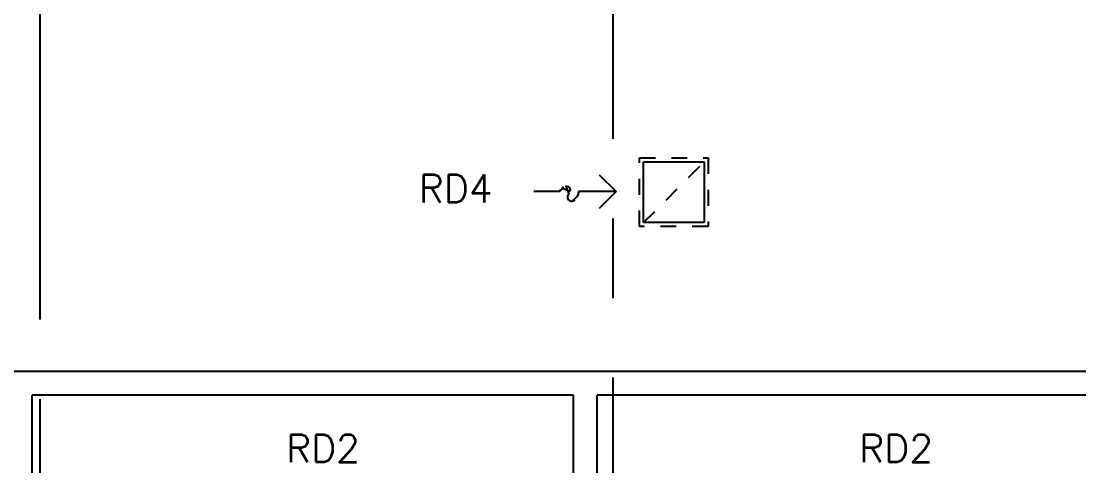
# Model space of a CAD drawing. Extents: x 417866230.2 to 417866327.8, y 43498045.5 to 43498135.4.
# Drawn here: x 417866252.48 to 417866259.12, y 43498078.18 to 43498080.98 of the extents above; entities that cross this region are included whole.
import ezdxf

# ---------------------------------------------------------------- set-up
doc = ezdxf.new("R2010")
doc.units = 0
doc.header["$MEASUREMENT"] = 0
doc.linetypes.add('CENTERX2', pattern=[4, 2.5, -0.5, 0.5, -0.5])
doc.linetypes.add('HIDDEN', pattern=[0.375, 0.25, -0.125])
for name, color, linetype in [('AXES', 11, 'CENTERX2'), ('M-EGU.', 2, 'CONTINUOUS'), ('SCD', 2, 'CONTINUOUS'), ('WALL', 4, 'CONTINUOUS')]:
    doc.layers.add(name, color=color, linetype=linetype)
doc.styles.add('ROMANS', font='ROMANS.shx', dxfattribs={"width": 0.6})

# ---------------------------------------------------------------- blocks, each defined once
blk = doc.blocks.new('15RCD')
at = {"layer": 'M-EGU.', "linetype": 'HIDDEN'}
for p, q in [((-215.5, -215.5), (-215.5, 215.5)), ((-215.5, 215.5), (215.5, 215.5)), ((215.5, 215.5), (215.5, -215.5)), ((-190.5, -190.5), (190.5, 190.5)), ((215.5, -215.5), (-215.5, -215.5))]:
    blk.add_line(p, q, dxfattribs=at)
at = {"layer": 'M-EGU.'}
for p, q in [((-190.5, -190.5), (-190.5, 190.5)), ((-190.5, 190.5), (190.5, 190.5)), ((190.5, 190.5), (190.5, -190.5)), ((-468.7, 110.1), (-362.7, 4)), ((-717.7, 4), (-880.4, 4)), ((-362.7, 4), (-598.2, 4)), ((-362.7, 4), (-468.7, -102)), ((190.5, -190.5), (-190.5, -190.5))]:
    blk.add_line(p, q, dxfattribs=at)
blk.add_lwpolyline([(-717.7, 4, -0.1324), (-701, 28.2, -0.15664), (-677.9, 37.7, -0.736612), (-658.9, -9.5, 0.774232), (-638, -55.2, 0.203349), (-606.4, -34.6, 0.193808), (-598.2, 4)], format="xyb", dxfattribs=at)

msp = doc.modelspace()

# ---------------------------------------------------------------- linework, layer by layer
at = {"layer": 'AXES'}
for p, q in [((417866256.1969, 43498056.2378), (417866256.1969, 43498134.7153)), ((417866252.5969, 43498063.1021), (417866252.5969, 43498121.9221))]:
    msp.add_line(p, q, dxfattribs=at)
at = {"layer": 'WALL'}
for p, q in [((417866260.7469, 43498078.7771), (417866252.2369, 43498078.7771)), ((417866255.9469, 43498078.6271), (417866252.5469, 43498078.6271)), ((417866252.5469, 43498075.1271), (417866252.5469, 43498078.6271)), ((417866255.9469, 43498077.7521), (417866255.9469, 43498078.6271)), ((417866259.5469, 43498078.6271), (417866256.0969, 43498078.6271)), ((417866256.0969, 43498077.7521), (417866256.0969, 43498078.6271))]:
    msp.add_line(p, q, dxfattribs=at)

# ---------------------------------------------------------------- block references
at = {"layer": 'M-EGU.', "xscale": 0.001, "yscale": 0.001, "zscale": 0.001}
msp.add_blockref('15RCD', (417866256.5775, 43498079.9021), dxfattribs=at)

# ---------------------------------------------------------------- texts
at = {"layer": 'SCD', "style": 'ROMANS'}
for s, p in [('RD4', (417866254.9745, 43498079.8379)), ('RD2', (417866254.141, 43498078.2058)), ('RD2', (417866257.741, 43498078.2058))]:
    msp.add_text(s, height=0.175, dxfattribs=at).set_placement(p)

doc.saveas('drawing.dxf')
